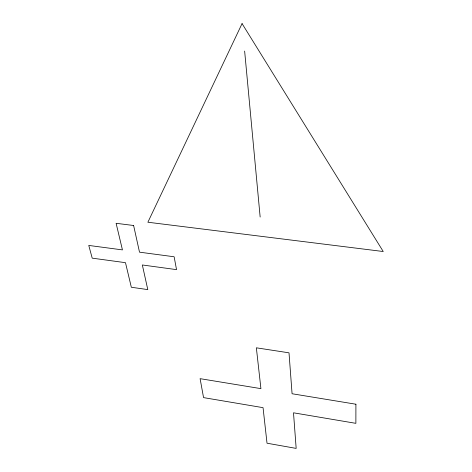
<?xml version="1.0" encoding="UTF-8"?>
<svg xmlns="http://www.w3.org/2000/svg" width="472" height="472" viewBox="0 0 472 472"><rect width="100%" height="100%" fill="white"/><g stroke="black" fill="none" stroke-linecap="round" stroke-linejoin="round"><path stroke-width="0.71" d="M244.638 51.076L260.155 217.026M355.912 404.221L355.876 423.337L293.501 412.805L296.168 448.4L267.022 443.214L263.051 407.661L203.556 397.613L200.098 378.662L260.922 388.639L256.355 347.811L289.006 352.826L292.074 393.748L355.912 404.221M242.065 23.6L147.883 222.229L383.24 251.517L242.065 23.6M133.617 225.498L116.106 223.297L122.443 249.9L88.76 245.434L92.217 258.154L125.481 262.68L131.334 287.259L147.789 289.601L142.343 264.975L176.528 269.63L174.133 256.768L139.511 252.172L133.617 225.498"/></g></svg>
